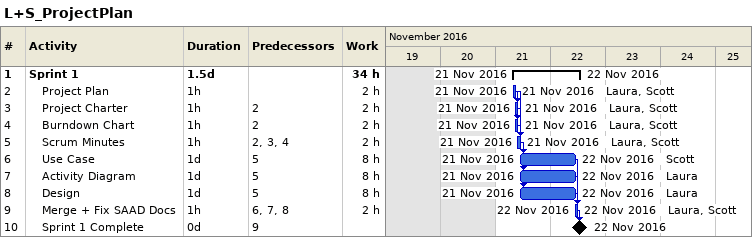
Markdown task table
L+S_ProjectPlan

| ID | Level | Task | Duration | Start | Finish | Predecessors | Resources | Work (h) |
|---|---|---|---|---|---|---|---|---|
| 1 | 1 | **Sprint 1** | 1.5d | 2016-11-21 | 2016-11-22 |  |  | 34 |
| 2 | 2 | Project Plan | 1h | 2016-11-21 | 2016-11-21 |  | Laura, Scott | 2 |
| 3 | 2 | Project Charter | 1h | 2016-11-21 | 2016-11-21 | 2 | Laura, Scott | 2 |
| 4 | 2 | Burndown Chart | 1h | 2016-11-21 | 2016-11-21 | 2 | Laura, Scott | 2 |
| 5 | 2 | Scrum Minutes | 1h | 2016-11-21 | 2016-11-21 | 2, 3, 4 | Laura, Scott | 2 |
| 6 | 2 | Use Case | 1d | 2016-11-21 | 2016-11-22 | 5 | Scott | 8 |
| 7 | 2 | Activity Diagram | 1d | 2016-11-21 | 2016-11-22 | 5 | Laura | 8 |
| 8 | 2 | Design | 1d | 2016-11-21 | 2016-11-22 | 5 | Laura | 8 |
| 9 | 2 | Merge + Fix SAAD Docs | 1h | 2016-11-22 | 2016-11-22 | 6, 7, 8 | Laura, Scott | 2 |
| 10 | 2 | Sprint 1 Complete | 0d | 2016-11-22 | 2016-11-22 | 9 |  |  |
